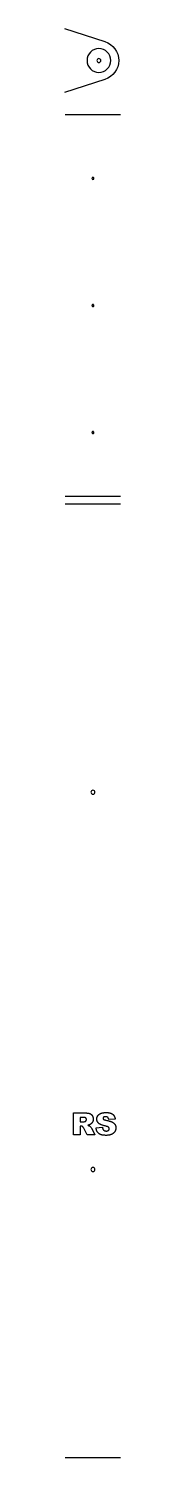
# Model space of a CAD drawing. Extents: x 0 to 3.6, y 2.5 to 92.5.
import ezdxf

# ---------------------------------------------------------------- set-up
doc = ezdxf.new("R2010")
doc.units = 0
for name, color, linetype in [('PART_LETTERS', 18, 'CONTINUOUS'), ('REAR_LEG', 18, 'CONTINUOUS'), ('T10_COUNTERSINK', 18, 'CONTINUOUS'), ('T3_POCKET', 18, 'CONTINUOUS'), ('T3_PROFILE_INSIDE', 18, 'CONTINUOUS'), ('T5_BEVEL_OUTSIDE', 18, 'CONTINUOUS'), ('T8_DRILL', 18, 'CONTINUOUS')]:
    doc.layers.add(name, color=color, linetype=linetype)

msp = doc.modelspace()

# ---------------------------------------------------------------- linework, layer by layer
at = {"layer": 'PART_LETTERS'}
for points in [[(0.572, 22.823), (0.572, 24.211), (1.287, 24.211), (1.335, 24.211), (1.38, 24.209), (1.402, 24.208), (1.423, 24.207), (1.443, 24.205), (1.462, 24.203), (1.481, 24.201), (1.499, 24.198), (1.516, 24.195), (1.532, 24.192), (1.548, 24.189), (1.563, 24.185), (1.577, 24.181), (1.591, 24.177), (1.604, 24.173), (1.616, 24.168), (1.629, 24.162), (1.641, 24.157), (1.652, 24.15), (1.664, 24.144), (1.675, 24.136), (1.686, 24.129), (1.696, 24.121), (1.706, 24.112), (1.716, 24.103), (1.725, 24.093), (1.735, 24.083), (1.743, 24.073), (1.752, 24.062), (1.76, 24.051), (1.768, 24.039), (1.775, 24.027), (1.782, 24.015), (1.788, 24.002), (1.794, 23.989), (1.799, 23.976), (1.804, 23.962), (1.808, 23.949), (1.812, 23.934), (1.816, 23.92), (1.818, 23.905), (1.821, 23.89), (1.822, 23.874), (1.824, 23.859), (1.824, 23.842), (1.825, 23.826), (1.824, 23.812), (1.824, 23.798), (1.823, 23.784), (1.821, 23.77), (1.82, 23.757), (1.818, 23.744), (1.815, 23.731), (1.812, 23.718), (1.809, 23.706), (1.805, 23.694), (1.801, 23.682), (1.797, 23.671), (1.792, 23.659), (1.787, 23.648), (1.781, 23.637), (1.775, 23.627), (1.769, 23.616), (1.762, 23.606), (1.756, 23.596), (1.748, 23.587), (1.741, 23.578), (1.733, 23.568), (1.725, 23.56), (1.717, 23.551), (1.708, 23.543), (1.699, 23.534), (1.69, 23.527), (1.681, 23.519), (1.671, 23.512), (1.661, 23.504), (1.65, 23.498), (1.64, 23.491), (1.625, 23.483), (1.61, 23.475), (1.593, 23.468), (1.575, 23.461), (1.555, 23.454), (1.535, 23.448), (1.513, 23.442), (1.489, 23.436), (1.508, 23.43), (1.525, 23.423), (1.541, 23.417), (1.555, 23.41), (1.569, 23.404), (1.581, 23.398), (1.591, 23.391), (1.601, 23.385), (1.607, 23.38), (1.614, 23.374), (1.622, 23.367), (1.63, 23.358), (1.639, 23.348), (1.648, 23.337), (1.669, 23.312), (1.69, 23.286), (1.707, 23.262), (1.714, 23.252), (1.72, 23.242), (1.725, 23.234), (1.73, 23.226), (1.937, 22.823), (1.453, 22.823), (1.223, 23.248), (1.213, 23.267), (1.202, 23.285), (1.192, 23.301), (1.182, 23.316), (1.173, 23.328), (1.163, 23.339), (1.154, 23.348), (1.15, 23.351), (1.146, 23.355), (1.134, 23.362), (1.122, 23.369), (1.109, 23.374), (1.096, 23.379), (1.083, 23.382), (1.069, 23.385), (1.055, 23.386), (1.041, 23.387), (1.003, 23.387), (1.003, 22.823)], [(1.003, 23.649), (1.184, 23.649), (1.192, 23.649), (1.202, 23.65), (1.213, 23.652), (1.227, 23.654), (1.259, 23.66), (1.297, 23.668), (1.308, 23.671), (1.318, 23.674), (1.327, 23.678), (1.336, 23.683), (1.344, 23.689), (1.352, 23.696), (1.36, 23.703), (1.367, 23.712), (1.373, 23.72), (1.379, 23.73), (1.383, 23.739), (1.387, 23.749), (1.39, 23.759), (1.392, 23.77), (1.393, 23.781), (1.394, 23.792), (1.394, 23.8), (1.393, 23.808), (1.392, 23.816), (1.391, 23.824), (1.39, 23.831), (1.388, 23.838), (1.386, 23.845), (1.383, 23.851), (1.38, 23.858), (1.377, 23.864), (1.374, 23.87), (1.37, 23.875), (1.366, 23.881), (1.361, 23.886), (1.356, 23.891), (1.351, 23.895), (1.346, 23.9), (1.339, 23.904), (1.333, 23.907), (1.325, 23.911), (1.317, 23.914), (1.309, 23.917), (1.3, 23.92), (1.29, 23.922), (1.28, 23.924), (1.269, 23.926), (1.257, 23.928), (1.245, 23.929), (1.233, 23.93), (1.219, 23.931), (1.191, 23.931), (1.003, 23.931)], [(2, 23.283), (2.408, 23.308), (2.411, 23.284), (2.416, 23.261), (2.419, 23.251), (2.422, 23.24), (2.425, 23.23), (2.428, 23.221), (2.431, 23.211), (2.435, 23.202), (2.439, 23.194), (2.443, 23.186), (2.447, 23.178), (2.452, 23.17), (2.457, 23.163), (2.462, 23.157), (2.47, 23.147), (2.479, 23.137), (2.489, 23.128), (2.498, 23.12), (2.509, 23.112), (2.519, 23.105), (2.531, 23.099), (2.542, 23.094), (2.554, 23.089), (2.567, 23.084), (2.58, 23.081), (2.593, 23.078), (2.607, 23.075), (2.621, 23.074), (2.636, 23.073), (2.651, 23.072), (2.662, 23.073), (2.673, 23.073), (2.684, 23.074), (2.694, 23.075), (2.704, 23.077), (2.714, 23.079), (2.723, 23.081), (2.732, 23.083), (2.741, 23.086), (2.749, 23.089), (2.757, 23.093), (2.765, 23.097), (2.772, 23.101), (2.78, 23.105), (2.786, 23.11), (2.793, 23.116), (2.799, 23.121), (2.804, 23.127), (2.809, 23.132), (2.814, 23.138), (2.819, 23.144), (2.823, 23.15), (2.827, 23.156), (2.83, 23.162), (2.833, 23.168), (2.835, 23.175), (2.837, 23.181), (2.839, 23.188), (2.841, 23.195), (2.842, 23.201), (2.842, 23.208), (2.842, 23.215), (2.842, 23.222), (2.842, 23.229), (2.841, 23.235), (2.839, 23.242), (2.838, 23.248), (2.836, 23.254), (2.833, 23.26), (2.83, 23.267), (2.827, 23.273), (2.824, 23.278), (2.82, 23.284), (2.816, 23.29), (2.811, 23.296), (2.806, 23.301), (2.801, 23.307), (2.795, 23.312), (2.789, 23.317), (2.781, 23.323), (2.773, 23.328), (2.763, 23.333), (2.753, 23.338), (2.742, 23.343), (2.73, 23.348), (2.716, 23.353), (2.702, 23.358), (2.687, 23.363), (2.671, 23.368), (2.654, 23.373), (2.616, 23.383), (2.575, 23.392), (2.541, 23.401), (2.507, 23.409), (2.475, 23.418), (2.444, 23.427), (2.415, 23.436), (2.386, 23.446), (2.359, 23.456), (2.334, 23.466), (2.309, 23.477), (2.286, 23.488), (2.264, 23.499), (2.243, 23.511), (2.224, 23.523), (2.206, 23.535), (2.189, 23.548), (2.173, 23.561), (2.158, 23.574), (2.145, 23.588), (2.132, 23.602), (2.12, 23.617), (2.109, 23.632), (2.099, 23.648), (2.09, 23.664), (2.082, 23.681), (2.075, 23.697), (2.069, 23.715), (2.064, 23.733), (2.059, 23.751), (2.056, 23.77), (2.054, 23.789), (2.052, 23.809), (2.052, 23.829), (2.052, 23.842), (2.053, 23.855), (2.054, 23.869), (2.056, 23.882), (2.058, 23.895), (2.06, 23.907), (2.064, 23.92), (2.067, 23.933), (2.071, 23.946), (2.076, 23.958), (2.081, 23.97), (2.087, 23.983), (2.093, 23.995), (2.099, 24.007), (2.106, 24.019), (2.114, 24.031), (2.122, 24.043), (2.13, 24.054), (2.139, 24.065), (2.149, 24.076), (2.159, 24.087), (2.169, 24.097), (2.18, 24.106), (2.191, 24.116), (2.203, 24.125), (2.216, 24.134), (2.229, 24.143), (2.242, 24.151), (2.256, 24.159), (2.27, 24.166), (2.285, 24.174), (2.3, 24.181), (2.316, 24.187), (2.333, 24.193), (2.35, 24.199), (2.368, 24.204), (2.387, 24.209), (2.407, 24.214), (2.427, 24.218), (2.448, 24.221), (2.47, 24.225), (2.492, 24.227), (2.515, 24.23), (2.539, 24.232), (2.564, 24.233), (2.589, 24.234), (2.615, 24.235), (2.642, 24.235), (2.674, 24.235), (2.706, 24.234), (2.737, 24.232), (2.767, 24.229), (2.796, 24.225), (2.823, 24.221), (2.85, 24.216), (2.876, 24.21), (2.901, 24.204), (2.925, 24.196), (2.948, 24.188), (2.97, 24.179), (2.99, 24.17), (3.01, 24.159), (3.029, 24.148), (3.047, 24.136), (3.056, 24.13), (3.064, 24.123), (3.072, 24.117), (3.08, 24.11), (3.088, 24.102), (3.096, 24.095), (3.103, 24.087), (3.11, 24.079), (3.117, 24.071), (3.123, 24.063), (3.13, 24.054), (3.136, 24.045), (3.142, 24.036), (3.148, 24.027), (3.153, 24.018), (3.159, 24.008), (3.169, 23.988), (3.178, 23.967), (3.186, 23.945), (3.193, 23.922), (3.199, 23.898), (3.205, 23.873), (3.21, 23.848), (3.213, 23.821), (2.809, 23.798), (2.807, 23.809), (2.805, 23.82), (2.802, 23.831), (2.799, 23.841), (2.796, 23.851), (2.792, 23.861), (2.788, 23.87), (2.784, 23.879), (2.78, 23.887), (2.775, 23.895), (2.77, 23.902), (2.765, 23.909), (2.76, 23.916), (2.754, 23.923), (2.748, 23.928), (2.741, 23.934), (2.735, 23.939), (2.728, 23.944), (2.721, 23.948), (2.713, 23.953), (2.705, 23.956), (2.697, 23.96), (2.689, 23.963), (2.68, 23.966), (2.671, 23.968), (2.662, 23.971), (2.652, 23.972), (2.642, 23.974), (2.632, 23.975), (2.621, 23.976), (2.61, 23.976), (2.599, 23.977), (2.581, 23.976), (2.564, 23.975), (2.548, 23.972), (2.541, 23.971), (2.533, 23.969), (2.527, 23.967), (2.52, 23.964), (2.514, 23.962), (2.508, 23.959), (2.502, 23.956), (2.496, 23.952), (2.491, 23.949), (2.486, 23.945), (2.477, 23.937), (2.47, 23.928), (2.466, 23.924), (2.463, 23.919), (2.46, 23.915), (2.458, 23.91), (2.456, 23.905), (2.454, 23.9), (2.452, 23.895), (2.451, 23.89), (2.45, 23.884), (2.449, 23.879), (2.449, 23.873), (2.448, 23.868), (2.449, 23.86), (2.45, 23.852), (2.453, 23.844), (2.456, 23.836), (2.461, 23.829), (2.466, 23.822), (2.472, 23.815), (2.48, 23.808), (2.484, 23.805), (2.489, 23.801), (2.494, 23.798), (2.5, 23.795), (2.507, 23.791), (2.514, 23.788), (2.531, 23.782), (2.55, 23.775), (2.572, 23.769), (2.596, 23.763), (2.624, 23.757), (2.691, 23.742), (2.723, 23.734), (2.754, 23.727), (2.784, 23.719), (2.812, 23.711), (2.839, 23.704), (2.865, 23.696), (2.889, 23.688), (2.913, 23.681), (2.935, 23.673), (2.956, 23.665), (2.975, 23.658), (2.994, 23.65), (3.011, 23.642), (3.026, 23.634), (3.041, 23.626), (3.056, 23.618), (3.07, 23.61), (3.083, 23.601), (3.096, 23.593), (3.108, 23.584), (3.12, 23.574), (3.132, 23.565), (3.142, 23.555), (3.153, 23.545), (3.162, 23.535), (3.172, 23.525), (3.18, 23.514), (3.189, 23.503), (3.196, 23.492), (3.203, 23.481), (3.21, 23.469), (3.216, 23.457), (3.222, 23.445), (3.228, 23.433), (3.233, 23.421), (3.237, 23.409), (3.241, 23.396), (3.245, 23.383), (3.248, 23.37), (3.251, 23.357), (3.253, 23.344), (3.255, 23.331), (3.257, 23.317), (3.258, 23.303), (3.259, 23.289), (3.259, 23.275), (3.259, 23.258), (3.258, 23.242), (3.256, 23.226), (3.254, 23.21), (3.252, 23.194), (3.248, 23.178), (3.245, 23.162), (3.24, 23.147), (3.235, 23.131), (3.23, 23.116), (3.224, 23.101), (3.217, 23.087), (3.21, 23.072), (3.202, 23.057), (3.194, 23.043), (3.185, 23.029), (3.176, 23.015), (3.166, 23.002), (3.155, 22.989), (3.144, 22.976), (3.133, 22.964), (3.121, 22.952), (3.109, 22.941), (3.096, 22.93), (3.083, 22.919), (3.07, 22.909), (3.056, 22.9), (3.041, 22.891), (3.026, 22.882), (3.011, 22.873), (2.995, 22.866), (2.979, 22.858), (2.962, 22.851), (2.944, 22.844), (2.926, 22.838), (2.908, 22.833), (2.889, 22.827), (2.869, 22.823), (2.849, 22.818), (2.829, 22.814), (2.808, 22.811), (2.786, 22.808), (2.764, 22.806), (2.741, 22.803), (2.718, 22.802), (2.694, 22.801), (2.669, 22.8), (2.644, 22.8), (2.601, 22.8), (2.559, 22.802), (2.519, 22.805), (2.5, 22.806), (2.481, 22.808), (2.462, 22.811), (2.444, 22.813), (2.427, 22.816), (2.409, 22.819), (2.393, 22.822), (2.376, 22.826), (2.36, 22.83), (2.345, 22.834), (2.33, 22.838), (2.315, 22.843), (2.301, 22.848), (2.287, 22.853), (2.273, 22.859), (2.26, 22.864), (2.248, 22.87), (2.236, 22.877), (2.224, 22.883), (2.213, 22.89), (2.202, 22.897), (2.192, 22.904), (2.181, 22.912), (2.172, 22.92), (2.163, 22.928), (2.154, 22.936), (2.137, 22.953), (2.122, 22.971), (2.107, 22.99), (2.093, 23.009), (2.08, 23.029), (2.068, 23.049), (2.057, 23.07), (2.047, 23.091), (2.038, 23.113), (2.03, 23.135), (2.023, 23.159), (2.016, 23.182), (2.011, 23.206), (2.006, 23.231), (2.002, 23.257)]]:
    msp.add_lwpolyline(points, close=True, dxfattribs=at)
at = {"layer": 'REAR_LEG'}
for points in [[(1.809, 44.526, 0.414214), (1.684, 44.401, 0.414214), (1.809, 44.276, 0.414214), (1.934, 44.401, 0.414214)], [(1.809, 20.776, 0.414214), (1.684, 20.651, 0.414214), (1.809, 20.526, 0.414214), (1.934, 20.651, 0.414214)]]:
    msp.add_lwpolyline(points, format="xyb", close=True, dxfattribs=at)
at = {"layer": 'T10_COUNTERSINK'}
for points in [[(1.809, 83.108, 0.414214), (1.747, 83.046, 0.414214), (1.809, 82.983, 0.414214), (1.872, 83.046, 0.414214)], [(1.809, 75.108, 0.414214), (1.747, 75.046, 0.414214), (1.809, 74.983, 0.414214), (1.872, 75.046, 0.414214)], [(1.809, 67.108, 0.414214), (1.747, 67.046, 0.414214), (1.809, 66.983, 0.414214), (1.872, 67.046, 0.414214)]]:
    msp.add_lwpolyline(points, format="xyb", close=True, dxfattribs=at)
at = {"layer": 'T3_POCKET'}
msp.add_lwpolyline([(1.434, 90.462, 0.414214), (2.184, 89.712, 0.414214), (2.934, 90.462, 0.414214), (2.184, 91.212, 0.414214)], format="xyb", close=True, dxfattribs=at)
at = {"layer": 'T3_PROFILE_INSIDE'}
msp.add_lwpolyline([(0.01, 92.474), (2.562, 91.654, -0.32697), (3.434, 90.462, -0.32697), (2.562, 89.27), (0, 88.442)], format="xyb", dxfattribs=at)
at = {"layer": 'T5_BEVEL_OUTSIDE'}
for points in [[(3.559, 87.046), (0.059, 87.046)], [(0.059, 63.046), (3.559, 63.046)], [(3.559, 62.526), (0.059, 62.526)], [(0.059, 2.526), (3.559, 2.526)]]:
    msp.add_lwpolyline(points, dxfattribs=at)
at = {"layer": 'T8_DRILL'}
msp.add_lwpolyline([(2.184, 90.587, 0.414214), (2.059, 90.462, 0.414214), (2.184, 90.337, 0.414214), (2.309, 90.462, 0.414214)], format="xyb", close=True, dxfattribs=at)

doc.saveas('drawing.dxf')
